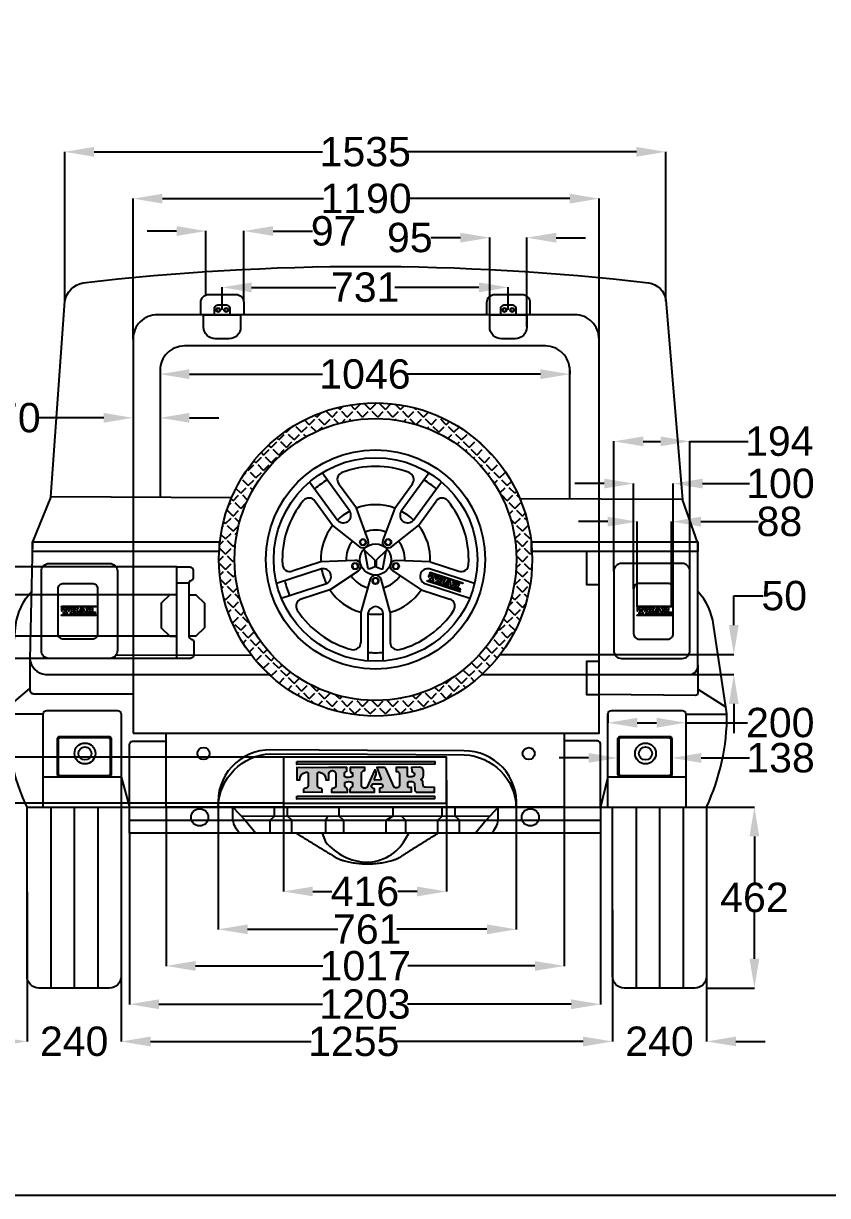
# Model space of a CAD drawing. Header units: millimetres. Extents: x 95227 to 123007, y 41076 to 56298.
# Drawn here: x 96981 to 99035, y 49798 to 52792 of the extents above; entities that cross this region are included whole.
import ezdxf

# ---------------------------------------------------------------- set-up
doc = ezdxf.new("R2010")
doc.units = ezdxf.units.MM
doc.header["$MEASUREMENT"] = 0
doc.layers.add('Dimensions', color=9, linetype='Continuous')
doc.layers.add('Zig Zag', color=7, linetype='ZIGZAG')
doc.styles.get("Standard").update_dxf_attribs({"font": 'arial.ttf'})
doc.linetypes.add('ZIGZAG', pattern='A,0.0001,-0.2,[131,ltypeshp.shx,S=0.2,R=0,X=-0.2,Y=0],-0.4,[131,ltypeshp.shx,S=0.2,R=180,X=0.2,Y=0],-0.2', length=0.8001)
doc.dimstyles.get("Standard").update_dxf_attribs({"dimtxt": 75, "dimasz": 75, "dimexe": 0.18, "dimexo": 0.0625, "dimgap": 0.09, "dimtad": 0, "dimtih": 1, "dimtoh": 1, "dimdec": 0, "dimzin": 0, "dimdsep": 46, "dimtxsty": 'Standard', "dimcen": 0.09, "dimadec": 0, "dimazin": 0, "dimtfac": 1, "dimtdec": 0, "dimtofl": 0, "dimtmove": 0, "dimatfit": 3, "dimfxl": 1, "dimtolj": 1, "dimtzin": 0, "dimarcsym": 0})

# ---------------------------------------------------------------- blocks, each defined once
blk = doc.blocks.new('*U3')
blk.add_circle((0, -3.3), 8)
blk.add_arc((0, -3.3), 14.6, 16.3739, 164.0888)
blk = doc.blocks.new('*U4')
at = {"color": 0, "linetype": 'ByBlock', "lineweight": -2, "transparency": 16777216}
for p, rotation in [((86446.1, 54757.7), 215.9999999999999), ((86506.5, 54757.7), 144), ((86427.5, 54700.3), 287.9999999999999), ((86525.1, 54700.3), 72)]:
    blk.add_blockref('*U3', p, dxfattribs=dict(at, rotation=rotation))
blk.add_blockref('*U3', (86476.3, 54664.8), dxfattribs=at)
blk = doc.blocks.new('*U5')
blk.add_lwpolyline([(8, 0), (4, 6.9), (-4, 6.9), (-8, 0), (-4, -6.9), (4, -6.9)], close=True)
blk = doc.blocks.new('*U6')
at = {"color": 0, "linetype": 'ByBlock', "lineweight": -2, "transparency": 16777216}
for p, rotation in [((86444.2, 54760.4), 215.9999999999999), ((86508.4, 54760.4), 144), ((86424.3, 54699.3), 287.9999999999999), ((86528.2, 54699.3), 71.99999999999996)]:
    blk.add_blockref('*U5', p, dxfattribs=dict(at, rotation=rotation))
blk.add_blockref('*U5', (86476.3, 54661.5), dxfattribs=at)
blk = doc.blocks.new('Thar Text')
h = blk.add_hatch(color=1)
h.dxf.hatch_style = 1
h.paths.add_polyline_path([(46.68, -3.02), (-34.58, 23.38), (-35.12, 21.72), (46.14, -4.68)])
h.paths.add_polyline_path([(-15.38, 11.24, -0.382894), (-13.93, 8.75), (-16.37, 1.39, -0.23712), (-17.94, 0.62), (-19.21, 0.59, 0.31703), (-19.4, 0.45), (-20, -1.34), (-10.7, -4.43), (-10.2, -2.92, 0.242247), (-10.75, -1.13, -0.339913), (-11.02, -0.22), (-10.42, 1.59, -0.265073), (-10.29, 1.71, -0.273396), (-5.9, 0.27, -0.277258), (-5.87, 0.09), (-6.49, -1.55, -0.294154), (-7.44, -2.35, 0.288317), (-8.72, -3.42), (-9.17, -4.93), (5.36, -9.59), (6.01, -7.56, -0.393076), (4.68, -5.39), (4.79, -5.07, -0.353837), (6.04, -4.46), (10.84, -6.03, -0.376101), (11.51, -7.42, -0.347638), (10.18, -8.34), (9, -8.3), (8.27, -10.53), (27.17, -16.57), (28.02, -13.92), (26.41, -13.45, -0.348559), (26.01, -12.76), (26.73, -10.66, -0.381602), (27.72, -9.95), (29.59, -10.56, -0.406679), (30.46, -12.59), (29.46, -15.84, 0.400639), (30.62, -17.92), (40.6, -21.14), (41.56, -18.32), (36.14, -16.46, -0.333412), (35.16, -15.04), (35.74, -13.14, 0.344418), (35.07, -11.15, 0.196792), (37.3, -9.22), (38.37, -6.24, 0.356185), (36.56, -3.56), (31.95, -2.12), (31.34, -4.08, 0.250677), (31.96, -5.47, -0.521072), (31.66, -7.65, -0.179004), (30.24, -7.77), (28.27, -7.07, -0.34931), (27.94, -6.34), (29.58, -1.35), (22.92, 0.83), (22.12, -1.6, -0.435565), (23.41, -3.69), (21.24, -10.48, -0.584703), (17.93, -10.35), (16.66, 1.72, 0.27519), (15.29, 3.19), (11.41, 4.47), (11.67, -3.09, -0.566637), (11.18, -3.56), (7.8, -2.53, -0.426032), (7.78, -1.75), (9.57, 0.44), (10.07, 2.05, 0.26241), (9.73, 3.57), (1.62, -5.35, -0.497213), (-1.18, -3.73), (1.18, 3.73, -0.471858), (3.71, 5.1), (4.25, 6.84), (-4.21, 9.6), (-4.87, 7.57, 0.376102), (-4.03, 5.98), (-4.69, 3.89, -0.251657), (-9.4, 5.36), (-9.07, 6.43, -0.401256), (-7.03, 8.08), (-6.35, 10.29), (-16.92, 13.7), (-26.58, 16.78), (-35.79, 19.83), (-38.07, 12.66), (-36.37, 12.13, -0.37191), (-31.22, 15.3, -0.585078), (-30.35, 13.69), (-32.64, 7.01, -0.316215), (-34.17, 5.99), (-35.53, 6.1, 0.351509), (-35.91, 5.85), (-36.46, 4.13), (-30.96, 2.4), (-25.61, 0.6), (-25.04, 2.31, 0.351509), (-25.19, 2.74), (-26.36, 3.45, -0.316215), (-27, 5.18), (-24.93, 11.93, -0.585078), (-23.28, 12.72, -0.37191), (-20.98, 7.13), (-19.28, 6.56), (-18.1, 10.13, -0.399434)])
h.paths.add_polyline_path([(39.98, -23.46), (-41.28, 2.95), (-41.82, 1.28), (39.44, -25.12)])
at = {"color": 1}
for points in [[(-34.58, 23.38), (46.68, -3.02), (46.14, -4.68), (-35.12, 21.72)], [(-41.28, 2.95), (39.98, -23.46), (39.44, -25.12), (-41.82, 1.28)]]:
    blk.add_lwpolyline(points, close=True, dxfattribs=at)
blk.add_lwpolyline([(-16.92, 13.7), (-26.58, 16.78), (-35.79, 19.83), (-38.07, 12.66), (-36.37, 12.13, -0.37191), (-31.22, 15.3, -0.585078), (-30.35, 13.69), (-32.64, 7.01, -0.316215), (-34.17, 5.99), (-35.53, 6.1, 0.351509), (-35.91, 5.85), (-36.46, 4.13), (-30.96, 2.4), (-25.61, 0.6), (-25.04, 2.31, 0.351509), (-25.19, 2.74), (-26.36, 3.45, -0.316215), (-27, 5.18), (-24.93, 11.93, -0.585078), (-23.28, 12.72, -0.37191), (-20.98, 7.13), (-19.28, 6.56), (-18.1, 10.13, -0.399434), (-15.38, 11.24, -0.382894), (-13.93, 8.75), (-16.37, 1.39, -0.23712), (-17.94, 0.62), (-19.21, 0.59, 0.31703), (-19.4, 0.45), (-20, -1.34), (-10.7, -4.43), (-10.2, -2.92, 0.242247), (-10.75, -1.13, -0.339913), (-11.02, -0.22), (-10.42, 1.59, -0.265073), (-10.29, 1.71, -0.273396), (-5.9, 0.27, -0.277258), (-5.87, 0.09), (-6.49, -1.55, -0.294154), (-7.44, -2.35, 0.288317), (-8.72, -3.42), (-9.17, -4.93), (5.36, -9.59), (6.01, -7.56, -0.393076), (4.68, -5.39), (4.79, -5.07, -0.353837), (6.04, -4.46), (10.84, -6.03, -0.376101), (11.51, -7.42, -0.347638), (10.18, -8.34), (9, -8.3), (8.27, -10.53), (27.17, -16.57), (28.02, -13.92), (26.41, -13.45, -0.348559), (26.01, -12.76), (26.73, -10.66, -0.381602), (27.72, -9.95), (29.59, -10.56, -0.406679), (30.46, -12.59), (29.46, -15.84, 0.400639), (30.62, -17.92), (40.6, -21.14), (41.56, -18.32), (36.14, -16.46, -0.333412), (35.16, -15.04), (35.74, -13.14, 0.344418), (35.07, -11.15, 0.196792), (37.3, -9.22), (38.37, -6.24, 0.356185), (36.56, -3.56), (31.95, -2.12), (31.34, -4.08, 0.250677), (31.96, -5.47, -0.521072), (31.66, -7.65, -0.179004), (30.24, -7.77), (28.27, -7.07, -0.34931), (27.94, -6.34), (29.58, -1.35), (22.92, 0.83), (22.12, -1.6, -0.435565), (23.41, -3.69), (21.24, -10.48, -0.584703), (17.93, -10.35), (16.66, 1.72, 0.27519), (15.29, 3.19), (11.41, 4.47), (11.67, -3.09, -0.58706), (11.16, -3.55), (7.8, -2.53, -0.426032), (7.78, -1.75), (9.57, 0.44), (10.07, 2.05, 0.26241), (9.73, 3.57), (1.62, -5.35, -0.497213), (-1.18, -3.73), (1.18, 3.73, -0.471858), (3.71, 5.1), (4.25, 6.84), (-4.21, 9.6), (-4.87, 7.57, 0.376102), (-4.03, 5.98), (-4.69, 3.89, -0.251657), (-9.4, 5.36), (-9.07, 6.43, -0.401256), (-7.03, 8.08), (-6.35, 10.29), (-16.92, 13.7)], format="xyb", dxfattribs=at)
blk = doc.blocks.new('Wheel')
h = blk.add_hatch()
h.set_pattern_fill('ANGLE', color=256, scale=100, angle=45)
h.set_pattern_definition([(45, (-86476.282, -54716.16), (-19.4454365, 19.4454365), [20, -7.5]), (135, (-86476.282, -54716.16), (-19.4454365, -19.4454365), [20, -7.5])])
h.paths.add_polyline_path([(0, 400), (0, 360, -0.414214), (360, 0), (400, 0, 0.414214)])
h.paths.add_polyline_path([(0, 400, 0.414214), (-400, 0), (-360, 0, -0.414214), (0, 360)])
h.paths.add_polyline_path([(-360, 0), (-400, 0, 0.414214), (0, -400), (0, -360, -0.414214)])
h.paths.add_polyline_path([(400, 0), (360, 0, -0.414214), (0, -360), (0, -400, 0.414214)])
for points in [[(-168.2, 198.3), (-97.1, 100.4, 0.916875), (-65.5, 123.4), (-136.6, 221.2)], [(136.6, 221.2), (65.5, 123.4, 0.916875), (97.1, 100.4), (168.2, 198.3)], [(-240.6, -98.7), (-125.5, -61.3, 0.916875), (-137.6, -24.2), (-252.6, -61.6)], [(252.6, -61.6), (137.6, -24.2, 0.916875), (125.5, -61.3), (240.6, -98.7)], [(19.5, -259.3), (19.5, -138.3, 0.916875), (-19.5, -138.3), (-19.5, -259.3)]]:
    blk.add_lwpolyline(points, format="xyb")
for points in [[(-48.9, 131.2), (-94.2, 193.4)], [(48.9, 131.2), (94.2, 193.4)], [(-109.6, 87.1), (-154.8, 149.3)], [(-18.4, 49.2), (-48.9, 131.2)], [(48.9, 131.2), (18.3, 49.1)], [(109.6, 87.1), (154.8, 149.3)], [(-109.6, 87.1), (-41, 32.6)], [(41.1, 32.7), (109.6, 87.1)], [(-1.9, -2), (-1.8, -18.5), (-14.1, -23.7), (-18.9, -23.7), (-27.1, 22.8), (-1.9, -2)], [(1.9, -2), (1.8, -18.5), (14.1, -23.7), (18.9, -23.7), (27, 22.8), (1.9, -2)], [(-139.9, -6), (-213, -29.8)], [(-52.5, -2.3), (-139.9, -6)], [(-116.7, -77.3), (-43.7, -29)], [(43.8, -29), (116.7, -77.3)], [(139.9, -6), (52.4, -2.3)], [(139.9, -6), (213, -29.8)], [(-14.1, -50.6), (-37.5, -134.9)], [(37.5, -134.9), (14, -50.5)], [(-116.7, -77.3), (-189.9, -101.1)], [(116.7, -77.3), (189.9, -101.1)], [(-37.5, -134.9), (-37.5, -211.8)], [(37.5, -134.9), (37.5, -211.8)]]:
    blk.add_lwpolyline(points)
for radius in [400, 360, 280, 260, 40]:
    blk.add_circle((0, 0), radius)
for centre, radius, start, end in [((-78.9, 204.5), 18.8, 111.1117, 216), ((0, 0), 238, 68.8883, 111.1117), ((78.9, 204.5), 18.8, 324, 68.8883), ((0, 0), 238, 121.3003, 130.6997), ((0, 0), 238, 49.3003, 58.6997), ((0, 0), 238, 140.8883, 183.1117), ((-170.1, 138.3), 18.8, 36, 140.8883), ((170.1, 138.3), 18.8, 39.1117, 144), ((0, 0), 238, 356.8883, 39.1117), ((0, 0), 140, 117.9935, 134.0065), ((0, 0), 140, 69.5368, 110.4632), ((0, 0), 140, 45.9935, 62.0065), ((0, 0), 140, 141.5368, 182.4632), ((0, 0), 75, 69.5368, 110.4632), ((0, 0), 140, 357.5368, 38.4632), ((0, 0), 75, 141.5368, 182.4632), ((0, 0), 75, 357.5368, 38.4632), ((-218.9, -11.9), 18.8, 183.1117, 288), ((0, 0), 140, 189.9935, 206.0065), ((218.9, -11.9), 18.8, 252, 356.8883), ((0, 0), 238, 193.3003, 202.6997), ((0, 0), 75, 213.5368, 254.4632), ((0, 0), 75, 285.5368, 326.4632), ((0, 0), 140, 213.5368, 254.4632), ((0, 0), 140, 285.5368, 326.4632), ((-184.1, -119), 18.8, 108, 212.8883), ((184.1, -119), 18.8, 327.1117, 72), ((0, 0), 238, 212.8883, 255.1117), ((0, 0), 140, 261.9935, 278.0065), ((0, 0), 238, 284.8883, 327.1117), ((-56.3, -211.8), 18.8, 255.1117, 0), ((0, 0), 238, 265.3003, 274.6997), ((56.3, -211.8), 18.8, 180, 284.8883)]:
    blk.add_arc(centre, radius, start, end)
for name in ['*U4', '*U6']:
    blk.add_blockref(name, (-86476.3, -54716.2))
at = {"color": 1, "xscale": 1.026477805229593, "yscale": 1.026477805229593, "zscale": 1.026477805229593}
blk.add_blockref('Thar Text', (174.7, -56.7), dxfattribs=at)
blk = doc.blocks.new('*D26')
at = {"layer": 'Defpoints', "color": 0, "transparency": 16777216}
for p in [(97230.7, 50395.8), (98485.3, 50395.8), (98485.3, 50191.5)]:
    blk.add_point(p, dxfattribs=at)
at = {"layer": 'Dimensions', "color": 0, "lineweight": -2, "transparency": 16777216}
for p, q in [((97230.7, 50395.7), (97230.7, 50191.3)), ((98485.3, 50395.7), (98485.3, 50191.3)), ((97305.7, 50191.5), (97715.7, 50191.5)), ((98410.3, 50191.5), (97933.4, 50191.5))]:
    blk.add_line(p, q, dxfattribs=at)
at = {"layer": 'Dimensions', "color": 0, "transparency": 16777216}
for points in [[(97305.7, 50204), (97305.7, 50179), (97230.7, 50191.5)], [(98410.3, 50204), (98410.3, 50179), (98485.3, 50191.5)]]:
    blk.add_solid(points, dxfattribs=at)
at = {"layer": 'Dimensions', "color": 0, "transparency": 16777216, "insert": (97824.5, 50191.5), "char_height": 75, "attachment_point": 5}
blk.add_mtext('\\A1;1255', dxfattribs=at)
blk = doc.blocks.new('*D27')
at = {"layer": 'Defpoints', "color": 0, "transparency": 16777216}
for p in [(96990.4, 50574.2), (97230.7, 50574.2), (97230.7, 50191.7)]:
    blk.add_point(p, dxfattribs=at)
at = {"layer": 'Dimensions', "color": 0, "lineweight": -2, "transparency": 16777216}
for p, q in [((96990.4, 50574.1), (96990.4, 50191.5)), ((97230.7, 50574.1), (97230.7, 50191.5)), ((96915.4, 50191.7), (96840.4, 50191.7)), ((97305.7, 50191.7), (97380.7, 50191.7))]:
    blk.add_line(p, q, dxfattribs=at)
at = {"layer": 'Dimensions', "color": 0, "transparency": 16777216}
for points in [[(96915.4, 50204.2), (96915.4, 50179.2), (96990.4, 50191.7)], [(97305.7, 50204.2), (97305.7, 50179.2), (97230.7, 50191.7)]]:
    blk.add_solid(points, dxfattribs=at)
at = {"layer": 'Dimensions', "color": 0, "transparency": 16777216, "insert": (97110.6, 50191.7), "char_height": 75, "attachment_point": 5}
blk.add_mtext('\\A1;240', dxfattribs=at)
blk = doc.blocks.new('*D28')
at = {"layer": 'Defpoints', "color": 0, "transparency": 16777216}
for p in [(98485.3, 50528), (98725.5, 50528), (98725.5, 50191.7)]:
    blk.add_point(p, dxfattribs=at)
at = {"layer": 'Dimensions', "color": 0, "lineweight": -2, "transparency": 16777216}
for p, q in [((98485.3, 50528), (98485.3, 50191.5)), ((98725.5, 50528), (98725.5, 50191.5)), ((98410.3, 50191.7), (98335.3, 50191.7)), ((98800.5, 50191.7), (98875.5, 50191.7))]:
    blk.add_line(p, q, dxfattribs=at)
at = {"layer": 'Dimensions', "color": 0, "transparency": 16777216}
for points in [[(98410.3, 50204.2), (98410.3, 50179.2), (98485.3, 50191.7)], [(98800.5, 50204.2), (98800.5, 50179.2), (98725.5, 50191.7)]]:
    blk.add_solid(points, dxfattribs=at)
at = {"layer": 'Dimensions', "color": 0, "transparency": 16777216, "insert": (98605.4, 50191.7), "char_height": 75, "attachment_point": 5}
blk.add_mtext('\\A1;240', dxfattribs=at)
blk = doc.blocks.new('*D49')
at = {"layer": 'Defpoints', "color": 0, "transparency": 16777216}
for p in [(97329.9, 51905.9), (98376.3, 51905.9), (98376.3, 51896.1)]:
    blk.add_point(p, dxfattribs=at)
at = {"layer": 'Dimensions', "color": 0, "lineweight": -2, "transparency": 16777216}
for p, q in [((97329.9, 51905.8), (97329.9, 51895.9)), ((97404.9, 51896.1), (97744.6, 51896.1)), ((98301.3, 51896.1), (97961.6, 51896.1)), ((98376.3, 51905.8), (98376.3, 51895.9))]:
    blk.add_line(p, q, dxfattribs=at)
at = {"layer": 'Dimensions', "color": 0, "transparency": 16777216}
for points in [[(97404.9, 51908.6), (97404.9, 51883.6), (97329.9, 51896.1)], [(98301.3, 51908.6), (98301.3, 51883.6), (98376.3, 51896.1)]]:
    blk.add_solid(points, dxfattribs=at)
at = {"layer": 'Dimensions', "color": 0, "transparency": 16777216, "insert": (97853.1, 51896.1), "char_height": 75, "attachment_point": 5}
blk.add_mtext('\\A1;1046', dxfattribs=at)
blk = doc.blocks.new('*D50')
at = {"layer": 'Defpoints', "color": 0, "transparency": 16777216}
for p in [(97261.1, 51784.6), (97261.1, 51784.6), (97329.9, 51784.6)]:
    blk.add_point(p, dxfattribs=at)
at = {"layer": 'Dimensions', "color": 0, "lineweight": -2, "transparency": 16777216}
for p, q in [((97186.1, 51784.6), (97020.3, 51784.6)), ((97261.1, 51784.6), (97261.1, 51784.7)), ((97329.9, 51784.6), (97329.9, 51784.7)), ((97404.9, 51784.6), (97479.9, 51784.6))]:
    blk.add_line(p, q, dxfattribs=at)
at = {"layer": 'Dimensions', "color": 0, "transparency": 16777216}
for points in [[(97186.1, 51797.1), (97186.1, 51772.1), (97261.1, 51784.6)], [(97404.9, 51797.1), (97404.9, 51772.1), (97329.9, 51784.6)]]:
    blk.add_solid(points, dxfattribs=at)
at = {"layer": 'Dimensions', "color": 0, "transparency": 16777216, "insert": (96966.9, 51784.6), "char_height": 75, "attachment_point": 5}
blk.add_mtext('\\A1;70', dxfattribs=at)
blk = doc.blocks.new('*D51')
at = {"layer": 'Defpoints', "color": 0, "transparency": 16777216}
for p in [(98621.4, 52464), (97086.6, 52083), (98621.4, 52083)]:
    blk.add_point(p, dxfattribs=at)
at = {"layer": 'Dimensions', "color": 0, "lineweight": -2, "transparency": 16777216}
for p, q in [((97086.6, 52083), (97086.6, 52464.1)), ((97161.6, 52464), (97745.2, 52464)), ((98546.4, 52464), (97962.8, 52464)), ((98621.4, 52083), (98621.4, 52464.1))]:
    blk.add_line(p, q, dxfattribs=at)
at = {"layer": 'Dimensions', "color": 0, "transparency": 16777216}
for points in [[(97161.6, 52476.5), (97161.6, 52451.5), (97086.6, 52464)], [(98546.4, 52476.5), (98546.4, 52451.5), (98621.4, 52464)]]:
    blk.add_solid(points, dxfattribs=at)
at = {"layer": 'Dimensions', "color": 0, "transparency": 16777216, "insert": (97854, 52464), "char_height": 75, "attachment_point": 5}
blk.add_mtext('\\A1;1535', dxfattribs=at)
blk = doc.blocks.new('*D52')
at = {"layer": 'Defpoints', "color": 0, "transparency": 16777216}
for p in [(98683, 51724.5), (98488.7, 51392.9), (98683, 51392.9)]:
    blk.add_point(p, dxfattribs=at)
at = {"layer": 'Dimensions', "color": 0, "lineweight": -2, "transparency": 16777216}
for p, q in [((98488.7, 51393), (98488.7, 51724.7)), ((98563.7, 51724.5), (98608, 51724.5)), ((98683, 51393), (98683, 51724.7)), ((98683, 51724.5), (98832.1, 51724.5))]:
    blk.add_line(p, q, dxfattribs=at)
at = {"layer": 'Dimensions', "color": 0, "transparency": 16777216}
for points in [[(98563.7, 51737), (98563.7, 51712), (98488.7, 51724.5)], [(98608, 51737), (98608, 51712), (98683, 51724.5)]]:
    blk.add_solid(points, dxfattribs=at)
at = {"layer": 'Dimensions', "color": 0, "transparency": 16777216, "insert": (98911.3, 51724.5), "char_height": 75, "attachment_point": 5}
blk.add_mtext('\\A1;194', dxfattribs=at)
blk = doc.blocks.new('*D53')
at = {"layer": 'Defpoints', "color": 0, "transparency": 16777216}
for p in [(98640.3, 51616.7), (98539.3, 51347.7), (98640.3, 51347.7)]:
    blk.add_point(p, dxfattribs=at)
at = {"layer": 'Dimensions', "color": 0, "lineweight": -2, "transparency": 16777216}
for p, q in [((98464.3, 51616.7), (98389.3, 51616.7)), ((98539.3, 51347.7), (98539.3, 51616.8)), ((98640.3, 51347.7), (98640.3, 51616.8)), ((98715.3, 51616.7), (98835.1, 51616.7))]:
    blk.add_line(p, q, dxfattribs=at)
at = {"layer": 'Dimensions', "color": 0, "transparency": 16777216}
for points in [[(98464.3, 51629.2), (98464.3, 51604.2), (98539.3, 51616.7)], [(98715.3, 51629.2), (98715.3, 51604.2), (98640.3, 51616.7)]]:
    blk.add_solid(points, dxfattribs=at)
at = {"layer": 'Dimensions', "color": 0, "transparency": 16777216, "insert": (98914.3, 51616.7), "char_height": 75, "attachment_point": 5}
blk.add_mtext('\\A1;100', dxfattribs=at)
blk = doc.blocks.new('*D54')
at = {"layer": 'Defpoints', "color": 0, "transparency": 16777216}
for p in [(97252, 50723.7), (98454.6, 50723.7), (98454.6, 50286.7)]:
    blk.add_point(p, dxfattribs=at)
at = {"layer": 'Dimensions', "color": 0, "lineweight": -2, "transparency": 16777216}
for p, q in [((97252, 50723.6), (97252, 50286.5)), ((98454.6, 50723.6), (98454.6, 50286.5)), ((97327, 50286.7), (97744.8, 50286.7)), ((98379.6, 50286.7), (97961.9, 50286.7))]:
    blk.add_line(p, q, dxfattribs=at)
at = {"layer": 'Dimensions', "color": 0, "transparency": 16777216}
for points in [[(97327, 50299.2), (97327, 50274.2), (97252, 50286.7)], [(98379.6, 50299.2), (98379.6, 50274.2), (98454.6, 50286.7)]]:
    blk.add_solid(points, dxfattribs=at)
at = {"layer": 'Dimensions', "color": 0, "transparency": 16777216, "insert": (97853.3, 50286.7), "char_height": 75, "attachment_point": 5}
blk.add_mtext('\\A1;1203', dxfattribs=at)
blk = doc.blocks.new('*D55')
at = {"layer": 'Defpoints', "color": 0, "transparency": 16777216}
for p in [(97345.6, 50790.4), (98362.3, 50790.4), (98362.3, 50384.6)]:
    blk.add_point(p, dxfattribs=at)
at = {"layer": 'Dimensions', "color": 0, "lineweight": -2, "transparency": 16777216}
for p, q in [((97345.6, 50790.3), (97345.6, 50384.4)), ((98362.3, 50790.3), (98362.3, 50384.4)), ((97420.6, 50384.6), (97745.4, 50384.6)), ((98287.3, 50384.6), (97962.5, 50384.6))]:
    blk.add_line(p, q, dxfattribs=at)
at = {"layer": 'Dimensions', "color": 0, "transparency": 16777216}
for points in [[(97420.6, 50397.1), (97420.6, 50372.1), (97345.6, 50384.6)], [(98287.3, 50397.1), (98287.3, 50372.1), (98362.3, 50384.6)]]:
    blk.add_solid(points, dxfattribs=at)
at = {"layer": 'Dimensions', "color": 0, "transparency": 16777216, "insert": (97854, 50384.6), "char_height": 75, "attachment_point": 5}
blk.add_mtext('\\A1;1017', dxfattribs=at)
blk = doc.blocks.new('*D56')
at = {"layer": 'Defpoints', "color": 0, "transparency": 16777216}
for p in [(97478.6, 50790.4), (98239.6, 50790.4), (98239.6, 50478.1)]:
    blk.add_point(p, dxfattribs=at)
at = {"layer": 'Dimensions', "color": 0, "lineweight": -2, "transparency": 16777216}
for p, q in [((97478.6, 50790.3), (97478.6, 50477.9)), ((98239.6, 50790.3), (98239.6, 50477.9)), ((97553.6, 50478.1), (97783.7, 50478.1)), ((98164.6, 50478.1), (97934.5, 50478.1))]:
    blk.add_line(p, q, dxfattribs=at)
at = {"layer": 'Dimensions', "color": 0, "transparency": 16777216}
for points in [[(97553.6, 50490.6), (97553.6, 50465.6), (97478.6, 50478.1)], [(98164.6, 50490.6), (98164.6, 50465.6), (98239.6, 50478.1)]]:
    blk.add_solid(points, dxfattribs=at)
at = {"layer": 'Dimensions', "color": 0, "transparency": 16777216, "insert": (97859.1, 50478.1), "char_height": 75, "attachment_point": 5}
blk.add_mtext('\\A1;761', dxfattribs=at)
blk = doc.blocks.new('*D57')
at = {"layer": 'Defpoints', "color": 0, "transparency": 16777216}
for p in [(98451.1, 52344.5), (97261.1, 51985.7), (98451.1, 51985.7)]:
    blk.add_point(p, dxfattribs=at)
at = {"layer": 'Dimensions', "color": 0, "lineweight": -2, "transparency": 16777216}
for p, q in [((97261.1, 51985.7), (97261.1, 52344.7)), ((97336.1, 52344.5), (97747.7, 52344.5)), ((98376.1, 52344.5), (97964.5, 52344.5)), ((98451.1, 51985.7), (98451.1, 52344.7))]:
    blk.add_line(p, q, dxfattribs=at)
at = {"layer": 'Dimensions', "color": 0, "transparency": 16777216}
for points in [[(97336.1, 52357), (97336.1, 52332), (97261.1, 52344.5)], [(98376.1, 52357), (98376.1, 52332), (98451.1, 52344.5)]]:
    blk.add_solid(points, dxfattribs=at)
at = {"layer": 'Dimensions', "color": 0, "transparency": 16777216, "insert": (97856.1, 52344.5), "char_height": 75, "attachment_point": 5}
blk.add_mtext('\\A1;1190', dxfattribs=at)
blk = doc.blocks.new('*D58')
at = {"layer": 'Defpoints', "color": 0, "transparency": 16777216}
for p in [(98473.4, 51027.6), (98672.8, 51027.6), (98672.8, 51005.8)]:
    blk.add_point(p, dxfattribs=at)
at = {"layer": 'Dimensions', "color": 0, "lineweight": -2, "transparency": 16777216}
for p, q in [((98473.4, 51027.5), (98473.4, 51005.6)), ((98672.8, 51027.5), (98672.8, 51005.6)), ((98548.4, 51005.8), (98597.8, 51005.8)), ((98672.8, 51005.8), (98830.4, 51005.8))]:
    blk.add_line(p, q, dxfattribs=at)
at = {"layer": 'Dimensions', "color": 0, "transparency": 16777216}
for points in [[(98548.4, 51018.3), (98548.4, 50993.3), (98473.4, 51005.8)], [(98597.8, 51018.3), (98597.8, 50993.3), (98672.8, 51005.8)]]:
    blk.add_solid(points, dxfattribs=at)
at = {"layer": 'Dimensions', "color": 0, "transparency": 16777216, "insert": (98913.8, 51005.8), "char_height": 75, "attachment_point": 5}
blk.add_mtext('\\A1;200', dxfattribs=at)
blk = doc.blocks.new('*D59')
at = {"layer": 'Defpoints', "color": 0, "transparency": 16777216}
for p in [(98499.3, 50919.1), (98636.9, 50919.1), (98636.9, 50915.9)]:
    blk.add_point(p, dxfattribs=at)
at = {"layer": 'Dimensions', "color": 0, "lineweight": -2, "transparency": 16777216}
for p, q in [((98424.3, 50915.9), (98349.3, 50915.9)), ((98499.3, 50919), (98499.3, 50915.7)), ((98636.9, 50919), (98636.9, 50915.7)), ((98711.9, 50915.9), (98835, 50915.9))]:
    blk.add_line(p, q, dxfattribs=at)
at = {"layer": 'Dimensions', "color": 0, "transparency": 16777216}
for points in [[(98424.3, 50928.4), (98424.3, 50903.4), (98499.3, 50915.9)], [(98711.9, 50928.4), (98711.9, 50903.4), (98636.9, 50915.9)]]:
    blk.add_solid(points, dxfattribs=at)
at = {"layer": 'Dimensions', "color": 0, "transparency": 16777216, "insert": (98914.5, 50915.9), "char_height": 75, "attachment_point": 5}
blk.add_mtext('\\A1;138', dxfattribs=at)
blk = doc.blocks.new('*D60')
at = {"layer": 'Defpoints', "color": 0, "transparency": 16777216}
for p in [(97543.7, 52261.7), (97447.1, 52098.4), (97543.7, 52081.7)]:
    blk.add_point(p, dxfattribs=at)
at = {"layer": 'Dimensions', "color": 0, "lineweight": -2, "transparency": 16777216}
for p, q in [((97372.1, 52261.7), (97297.1, 52261.7)), ((97447.1, 52098.5), (97447.1, 52261.9)), ((97543.7, 52081.7), (97543.7, 52261.9)), ((97618.7, 52261.7), (97719.4, 52261.7))]:
    blk.add_line(p, q, dxfattribs=at)
at = {"layer": 'Dimensions', "color": 0, "transparency": 16777216}
for points in [[(97372.1, 52274.2), (97372.1, 52249.2), (97447.1, 52261.7)], [(97618.7, 52274.2), (97618.7, 52249.2), (97543.7, 52261.7)]]:
    blk.add_solid(points, dxfattribs=at)
at = {"layer": 'Dimensions', "color": 0, "transparency": 16777216, "insert": (97773.2, 52261.7), "char_height": 75, "attachment_point": 5}
blk.add_mtext('\\A1;97', dxfattribs=at)
blk = doc.blocks.new('*D61')
at = {"layer": 'Defpoints', "color": 0, "transparency": 16777216}
for p in [(98266.5, 52244.7), (98171.8, 52016.5), (98266.5, 52016.5)]:
    blk.add_point(p, dxfattribs=at)
at = {"layer": 'Dimensions', "color": 0, "lineweight": -2, "transparency": 16777216}
for p, q in [((98096.8, 52244.7), (98021.8, 52244.7)), ((98171.8, 52016.6), (98171.8, 52244.9)), ((98266.5, 52016.6), (98266.5, 52244.9)), ((98341.5, 52244.7), (98416.5, 52244.7))]:
    blk.add_line(p, q, dxfattribs=at)
at = {"layer": 'Dimensions', "color": 0, "transparency": 16777216}
for points in [[(98096.8, 52257.2), (98096.8, 52232.2), (98171.8, 52244.7)], [(98341.5, 52257.2), (98341.5, 52232.2), (98266.5, 52244.7)]]:
    blk.add_solid(points, dxfattribs=at)
at = {"layer": 'Dimensions', "color": 0, "transparency": 16777216, "insert": (97967.7, 52244.7), "char_height": 75, "attachment_point": 5}
blk.add_mtext('\\A1;95', dxfattribs=at)
blk = doc.blocks.new('*D62')
at = {"layer": 'Defpoints', "color": 0, "transparency": 16777216}
for p in [(98219.3, 52117.9), (97488.6, 52060.1), (98219.3, 52060.1)]:
    blk.add_point(p, dxfattribs=at)
at = {"layer": 'Dimensions', "color": 0, "lineweight": -2, "transparency": 16777216}
for p, q in [((97488.6, 52060.1), (97488.6, 52118.1)), ((97563.6, 52117.9), (97778.5, 52117.9)), ((98144.3, 52117.9), (97929.3, 52117.9)), ((98219.3, 52060.1), (98219.3, 52118.1))]:
    blk.add_line(p, q, dxfattribs=at)
at = {"layer": 'Dimensions', "color": 0, "transparency": 16777216}
for points in [[(97563.6, 52130.4), (97563.6, 52105.4), (97488.6, 52117.9)], [(98144.3, 52130.4), (98144.3, 52105.4), (98219.3, 52117.9)]]:
    blk.add_solid(points, dxfattribs=at)
at = {"layer": 'Dimensions', "color": 0, "transparency": 16777216, "insert": (97853.9, 52117.9), "char_height": 75, "attachment_point": 5}
blk.add_mtext('\\A1;731', dxfattribs=at)
blk = doc.blocks.new('*D63')
at = {"layer": 'Defpoints', "color": 0, "transparency": 16777216}
for p in [(97373, 51404.3), (96703.4, 51169.9), (97373, 51169.9)]:
    blk.add_point(p, dxfattribs=at)
at = {"layer": 'Dimensions', "color": 0, "lineweight": -2, "transparency": 16777216}
for p, q in [((97372.9, 51404.3), (96703.2, 51404.3)), ((96703.4, 51329.3), (96703.4, 51325.5)), ((96703.4, 51244.9), (96703.4, 51248.7)), ((97372.9, 51169.9), (96703.2, 51169.9))]:
    blk.add_line(p, q, dxfattribs=at)
at = {"layer": 'Dimensions', "color": 0, "transparency": 16777216}
for points in [[(96690.9, 51329.3), (96715.9, 51329.3), (96703.4, 51404.3)], [(96690.9, 51244.9), (96715.9, 51244.9), (96703.4, 51169.9)]]:
    blk.add_solid(points, dxfattribs=at)
at = {"layer": 'Dimensions', "color": 0, "transparency": 16777216, "insert": (96703.4, 51287.1), "char_height": 75, "attachment_point": 5}
blk.add_mtext('\\A1;234', dxfattribs=at)
blk = doc.blocks.new('*D64')
at = {"layer": 'Defpoints', "color": 0, "transparency": 16777216}
for p in [(97373, 51332.5), (96870.1, 51226.6), (97373, 51226.6)]:
    blk.add_point(p, dxfattribs=at)
at = {"layer": 'Dimensions', "color": 0, "lineweight": -2, "transparency": 16777216}
for p, q in [((96870.1, 51407.5), (96870.1, 51482.5)), ((97372.9, 51332.5), (96869.9, 51332.5)), ((97372.9, 51226.6), (96869.9, 51226.6)), ((96870.1, 51151.6), (96870.1, 51076.6))]:
    blk.add_line(p, q, dxfattribs=at)
at = {"layer": 'Dimensions', "color": 0, "transparency": 16777216}
for points in [[(96857.6, 51407.5), (96882.6, 51407.5), (96870.1, 51332.5)], [(96857.6, 51151.6), (96882.6, 51151.6), (96870.1, 51226.6)]]:
    blk.add_solid(points, dxfattribs=at)
at = {"layer": 'Dimensions', "color": 0, "transparency": 16777216, "insert": (96870.1, 51279.6), "char_height": 75, "attachment_point": 5}
blk.add_mtext('\\A1;106', dxfattribs=at)
blk = doc.blocks.new('*D65')
at = {"layer": 'Defpoints', "color": 0, "transparency": 16777216}
for p in [(97644.9, 50859.2), (98061.2, 50859.2), (98061.2, 50574.8)]:
    blk.add_point(p, dxfattribs=at)
at = {"layer": 'Dimensions', "color": 0, "lineweight": -2, "transparency": 16777216}
for p, q in [((97644.9, 50859.2), (97644.9, 50574.7)), ((98061.2, 50859.2), (98061.2, 50574.7)), ((97719.9, 50574.8), (97768.6, 50574.8)), ((97986.2, 50574.8), (97937.5, 50574.8))]:
    blk.add_line(p, q, dxfattribs=at)
at = {"layer": 'Dimensions', "color": 0, "transparency": 16777216}
for points in [[(97719.9, 50587.3), (97719.9, 50562.3), (97644.9, 50574.8)], [(97986.2, 50587.3), (97986.2, 50562.3), (98061.2, 50574.8)]]:
    blk.add_solid(points, dxfattribs=at)
at = {"layer": 'Dimensions', "color": 0, "transparency": 16777216, "insert": (97853.1, 50574.8), "char_height": 75, "attachment_point": 5}
blk.add_mtext('\\A1;416', dxfattribs=at)
blk = doc.blocks.new('*D66')
at = {"layer": 'Defpoints', "color": 0, "transparency": 16777216}
for p in [(96703.1, 50918.2), (97644.9, 50918.2), (97644.9, 50800.2)]:
    blk.add_point(p, dxfattribs=at)
at = {"layer": 'Dimensions', "color": 0, "lineweight": -2, "transparency": 16777216}
for p, q in [((96703.1, 50993.2), (96703.1, 51068.2)), ((97644.9, 50918.2), (96703, 50918.2)), ((97644.9, 50800.2), (96703, 50800.2)), ((96703.1, 50725.2), (96703.1, 50650.2))]:
    blk.add_line(p, q, dxfattribs=at)
at = {"layer": 'Dimensions', "color": 0, "transparency": 16777216}
for points in [[(96690.6, 50993.2), (96715.6, 50993.2), (96703.1, 50918.2)], [(96690.6, 50725.2), (96715.6, 50725.2), (96703.1, 50800.2)]]:
    blk.add_solid(points, dxfattribs=at)
at = {"layer": 'Dimensions', "color": 0, "transparency": 16777216, "insert": (96703.1, 50859.2), "char_height": 75, "attachment_point": 5}
blk.add_mtext('\\A1;118', dxfattribs=at)
blk = doc.blocks.new('*D67')
at = {"layer": 'Defpoints', "color": 0, "transparency": 16777216}
for p in [(98344.6, 51180.1), (98344.6, 51128.9), (98795.1, 51128.9)]:
    blk.add_point(p, dxfattribs=at)
at = {"layer": 'Dimensions', "color": 0, "lineweight": -2, "transparency": 16777216}
for p, q in [((98795.1, 51255.1), (98795.1, 51330.1)), ((98795.1, 51330.1), (98870.1, 51330.1)), ((98344.7, 51180.1), (98795.3, 51180.1)), ((98344.7, 51128.9), (98795.3, 51128.9)), ((98795.1, 51053.9), (98795.1, 50978.9))]:
    blk.add_line(p, q, dxfattribs=at)
at = {"layer": 'Dimensions', "color": 0, "transparency": 16777216}
for points in [[(98782.6, 51255.1), (98807.6, 51255.1), (98795.1, 51180.1)], [(98782.6, 51053.9), (98807.6, 51053.9), (98795.1, 51128.9)]]:
    blk.add_solid(points, dxfattribs=at)
at = {"layer": 'Dimensions', "color": 0, "transparency": 16777216, "insert": (98923.8, 51330.1), "char_height": 75, "attachment_point": 5}
blk.add_mtext('\\A1;50', dxfattribs=at)
blk = doc.blocks.new('*D68')
at = {"layer": 'Defpoints', "color": 0, "transparency": 16777216}
for p in [(98636, 51519.5), (98548.3, 51303.6), (98636, 51303.6)]:
    blk.add_point(p, dxfattribs=at)
at = {"layer": 'Dimensions', "color": 0, "lineweight": -2, "transparency": 16777216}
for p, q in [((98473.3, 51519.5), (98398.3, 51519.5)), ((98548.3, 51303.7), (98548.3, 51519.6)), ((98636, 51303.7), (98636, 51519.6)), ((98711, 51519.5), (98857.5, 51519.5))]:
    blk.add_line(p, q, dxfattribs=at)
at = {"layer": 'Dimensions', "color": 0, "transparency": 16777216}
for points in [[(98473.3, 51532), (98473.3, 51507), (98548.3, 51519.5)], [(98711, 51532), (98711, 51507), (98636, 51519.5)]]:
    blk.add_solid(points, dxfattribs=at)
at = {"layer": 'Dimensions', "color": 0, "transparency": 16777216, "insert": (98911.5, 51519.5), "char_height": 75, "attachment_point": 5}
blk.add_mtext('\\A1;88', dxfattribs=at)
blk = doc.blocks.new('*D96')
at = {"layer": 'Defpoints', "color": 0, "transparency": 16777216}
for p in [(98725.5, 50790.4), (98725.5, 50328), (98847.7, 50328)]:
    blk.add_point(p, dxfattribs=at)
at = {"layer": 'Dimensions', "color": 0, "lineweight": -2, "transparency": 16777216}
for p, q in [((98725.6, 50790.4), (98847.9, 50790.4)), ((98847.7, 50715.4), (98847.7, 50597.6)), ((98847.7, 50403), (98847.7, 50520.8)), ((98725.6, 50328), (98847.9, 50328))]:
    blk.add_line(p, q, dxfattribs=at)
at = {"layer": 'Dimensions', "color": 0, "transparency": 16777216}
for points in [[(98835.2, 50715.4), (98860.2, 50715.4), (98847.7, 50790.4)], [(98835.2, 50403), (98860.2, 50403), (98847.7, 50328)]]:
    blk.add_solid(points, dxfattribs=at)
at = {"layer": 'Dimensions', "color": 0, "transparency": 16777216, "insert": (98847.7, 50559.2), "char_height": 75, "attachment_point": 5}
blk.add_mtext('\\A1;462', dxfattribs=at)

msp = doc.modelspace()

# ---------------------------------------------------------------- linework, layer by layer
for points in [[(97051.1, 51582.4), (97086.6, 52083, -0.301059), (97133.2, 52129.6, -0.057969), (98577, 52129.6, -0.342379), (98621.2, 52085.4), (98664.4, 51576), (98249, 51577.7)], [(98376.3, 51577.2), (98376.3, 51905.9, 0.414214), (98314, 51968.2), (97392.2, 51968.2, 0.414214), (97329.9, 51905.9), (97329.9, 51581.3)], [(97051.1, 51582.4), (97004.5, 51468.1), (96997.6, 51168.3, 0.34285), (97037, 51128.9), (97608.8, 51128.9)], [(98151.7, 51128.9), (98679.7, 51128.9, 0.470857), (98703.4, 51152.5), (98703.4, 51437.7), (98703.4, 51464.5), (98664.4, 51576)], [(96938.2, 51027), (96961.9, 51255.5, -0.161827), (97001.6, 51340.7)], [(98777.7, 51028.3), (98743, 51255.5, 0.161827), (98703.4, 51340.7)], [(96997.6, 51168.3), (96997.6, 51089.6, 0.414214), (97007.3, 51080), (97261.1, 51080)], [(98703.4, 51152.5), (98703.2, 51081.4, -0.416383), (98697.3, 51075.7), (98451.1, 51078.2)], [(96990.4, 50790.4, -0.109633), (96938.2, 51028.3)], [(97031.3, 50790.4), (97031.3, 51027.6, -0.414214), (97040.7, 51037), (97221.3, 51037, -0.414214), (97230.7, 51027.6), (97230.7, 50790.4)], [(98473.4, 50790.4), (98473.4, 51027.6, -0.414214), (98482.8, 51037), (98663.4, 51037, -0.414214), (98672.8, 51027.6), (98672.8, 50790.4)], [(98725.5, 50790.4, 0.109633), (98777.7, 51028.3)], [(97230.7, 50867.4), (97252, 50790.4), (97252, 50950.5, -0.414214), (97259.8, 50958.3), (97345.6, 50958.3)], [(98473.4, 50867.4), (98454.6, 50790.4), (98454.6, 50951.8, 0.414214), (98446.8, 50959.6), (98362.3, 50959.6)], [(98239.6, 50790.4, 0.442146), (98106.7, 50933.9), (97859.9, 50935.1), (97613.1, 50936.4, 0.448435), (97478.6, 50790.4)], [(97478.6, 50790.4, -0.396844), (97613.2, 50926.4), (97859.9, 50925.1), (98106.5, 50923.9, -0.388645), (98239.6, 50790.4)], [(97533.8, 50723.7, -0.163454), (97516.2, 50757), (97516.2, 50790.4), (97547.5, 50757), (97574.6, 50723.7)], [(98176.1, 50723.7, 0.163454), (98193.6, 50757), (98193.6, 50790.4), (98162.4, 50757), (98135.3, 50723.7)], [(97743.9, 50723.7), (97752.5, 50701.5, 0.211851), (97858.4, 50649.4, 0.265946), (97955.8, 50707.5), (97965.6, 50723.7)]]:
    msp.add_lwpolyline(points, format="xyb")
for points in [[(97454.1, 52099.6), (97523.8, 52099.6, -0.414214), (97543.8, 52079.6), (97543.8, 52048), (97434.1, 52048), (97434.1, 52079.6, -0.414214)], [(98184.8, 52099.6), (98254.5, 52099.6, -0.414214), (98274.5, 52079.6), (98274.5, 52048), (98164.8, 52048), (98164.8, 52079.6, -0.414214)], [(97479.1, 52073.1), (97498, 52073.1, -0.414214), (97508, 52063.1), (97508, 52048), (97469.1, 52048), (97469.1, 52063.1, -0.414214)], [(98209.8, 52073.1), (98228.7, 52073.1, -0.414214), (98238.7, 52063.1), (98238.7, 52048), (98199.8, 52048), (98199.8, 52063.1, -0.414214)], [(97261.1, 50979.1), (98451.1, 50979.1), (98451.1, 51985.7, 0.414214), (98388.8, 52048), (97323.4, 52048, 0.414214), (97261.1, 51985.7)], [(97441.1, 52048), (97535.8, 52048), (97535.8, 52016.5, -0.414214), (97505.8, 51986.5), (97471.1, 51986.5, -0.414214), (97441.1, 52016.5)], [(98171.8, 52048), (98266.5, 52048), (98266.5, 52016.5, -0.414214), (98236.5, 51986.5), (98201.8, 51986.5, -0.414214), (98171.8, 52016.5)], [(97046.5, 51412.7), (97201.3, 51412.7, -0.414214), (97221.1, 51392.9), (97221.1, 51189.9, -0.414214), (97201.3, 51170.1), (97046.5, 51170.1, -0.414214), (97026.8, 51189.9), (97026.8, 51392.9, -0.414214)], [(98663.2, 51412.7), (98508.4, 51412.7, 0.414214), (98488.7, 51392.9), (98488.7, 51189.9, 0.414214), (98508.4, 51170.1), (98663.2, 51170.1, 0.414214), (98683, 51189.9), (98683, 51392.9, 0.414214)], [(97410.5, 51218.7, -0.374689), (97415.8, 51212.6), (97415.8, 51179.6, -0.414214), (97406.1, 51169.9), (97403.2, 51169.9), (97373, 51169.9), (97373, 51404.3), (97403.2, 51404.3), (97405.1, 51404.3, -0.414214), (97414.7, 51394.7), (97414.7, 51377, -0.414214), (97405.1, 51367.3), (97403.2, 51362.5), (97403.2, 51228.1, 0.342023)], [(97083.5, 51361.7), (97156.5, 51361.7, -0.414214), (97170.5, 51347.7), (97170.5, 51233.3, -0.414214), (97156.5, 51219.3), (97083.5, 51219.3, -0.414214), (97069.5, 51233.3), (97069.5, 51347.7, -0.414214)], [(98626.3, 51361.7), (98553.3, 51361.7, 0.414214), (98539.3, 51347.7), (98539.3, 51233.3, 0.414214), (98553.3, 51219.3), (98626.3, 51219.3, 0.414214), (98640.3, 51233.3), (98640.3, 51347.7, 0.414214)], [(97075.2, 50970.8), (97198.2, 50970.8, -0.414214), (97205.5, 50963.5), (97205.5, 50874.7, -0.414214), (97198.2, 50867.4), (97075.2, 50867.4, -0.414214), (97067.9, 50874.7), (97067.9, 50963.5, -0.414214)], [(97075.2, 50967.8), (97198.2, 50967.8, -0.414214), (97202.5, 50963.5), (97202.5, 50874.7, -0.414214), (97198.2, 50870.4), (97075.2, 50870.4, -0.414214), (97070.9, 50874.7), (97070.9, 50963.5, -0.414214)], [(98506.6, 50970.8), (98629.6, 50970.8, -0.414214), (98636.9, 50963.5), (98636.9, 50874.7, -0.414214), (98629.6, 50867.4), (98506.6, 50867.4, -0.414214), (98499.3, 50874.7), (98499.3, 50963.5, -0.414214)], [(98506.6, 50967.8), (98629.6, 50967.8, -0.414214), (98633.9, 50963.5), (98633.9, 50874.7, -0.414214), (98629.6, 50870.4), (98506.6, 50870.4, -0.414214), (98502.3, 50874.7), (98502.3, 50963.5, -0.414214)], [(96990.4, 50790.4), (97230.7, 50790.4), (97230.7, 50358, -0.414214), (97200.7, 50328), (97020.4, 50328, -0.414214), (96990.4, 50358)], [(98485.3, 50790.4), (98725.5, 50790.4), (98725.5, 50358, -0.414214), (98695.5, 50328), (98515.3, 50328, -0.414214), (98485.3, 50358)]]:
    msp.add_lwpolyline(points, format="xyb", close=True)
for points in [[(97478.6, 52055.1), (97482.9, 52057.6), (97482.9, 52062.6), (97478.6, 52065.1), (97474.2, 52062.6), (97474.2, 52057.6)], [(97498.6, 52055.1), (97502.9, 52057.6), (97502.9, 52062.6), (97498.6, 52065.1), (97494.2, 52062.6), (97494.2, 52057.6)], [(98209.3, 52055.1), (98213.6, 52057.6), (98213.6, 52062.6), (98209.3, 52065.1), (98204.9, 52062.6), (98204.9, 52057.6)], [(98229.3, 52055.1), (98233.6, 52057.6), (98233.6, 52062.6), (98229.3, 52065.1), (98224.9, 52062.6), (98224.9, 52057.6)], [(97004.5, 51468.1), (97480.8, 51468.1), (97480.8, 51443.4), (97004.5, 51443.4)], [(98278.9, 51467.8), (98703.4, 51468.1), (98703.4, 51443.4), (98278.9, 51443.1)], [(98451.1, 51443.2), (98418.9, 51443.2), (98418.9, 51358.8), (98451.1, 51358.8)], [(98451.1, 51162.6), (98418.9, 51162.6), (98418.9, 51078.2), (98451.1, 51078.2)], [(97345.6, 50979.1), (98362.3, 50979.1), (98362.3, 50790.4), (97345.6, 50790.4)], [(97644.9, 50800.2), (98061.2, 50800.2), (98061.2, 50918.2), (97644.9, 50918.2)], [(97252, 50790.4), (98454.6, 50790.4), (98454.6, 50723.7), (97252, 50723.7)]]:
    msp.add_lwpolyline(points, close=True)
for points in [[(97512.7, 51580.5), (97051.1, 51582.4)], [(97403.2, 51362.5), (97373, 51362.5)], [(97373, 51332.5), (97354.6, 51332.5), (97333.1, 51311), (97333.1, 51248.2), (97354.6, 51226.6), (97373, 51226.6)], [(97403.2, 51332.5), (97421.6, 51332.5), (97443.2, 51311), (97443.2, 51248.2), (97421.6, 51226.6), (97403.2, 51226.6)], [(97217.6, 51178.6), (97563, 51179)], [(98198.1, 51179.9), (98491.2, 51180.2)], [(96940.1, 51044.5), (96997.6, 51093.2)], [(98703.2, 51091.2), (98775.2, 51045.2)], [(97031.3, 51027.6), (96938.2, 51027.6)], [(98672.8, 51027.6), (98777.7, 51027.6)], [(97031.3, 50867.4), (97230.7, 50867.4)], [(98473.4, 50867.4), (98672.8, 50867.4)], [(96990.4, 50790.4), (98725.5, 50790.4)], [(97611.5, 50723.7), (97611.5, 50757), (97622.6, 50767.4), (97622.6, 50790.4)], [(97666.1, 50723.7), (97666.1, 50757), (97655.1, 50767.4), (97655.1, 50790.4)], [(97786.5, 50790.4), (97786.5, 50767.8), (97798, 50757), (97798, 50723.7)], [(97907.3, 50723.7), (97907.3, 50757), (97925.4, 50767.6), (97925.4, 50790.4)], [(98039.7, 50723.7), (98039.7, 50757), (98050.7, 50767.4), (98050.7, 50790.4)], [(98094.3, 50723.7), (98094.3, 50757), (98083.2, 50767.4), (98083.2, 50790.4)], [(97252, 50757), (98454.6, 50757)], [(97537, 50768.2), (98171.9, 50767.2)], [(97753.2, 50723.7), (97753.2, 50757), (97759.1, 50767.9)], [(97945.5, 50767.6), (97956.7, 50757), (97956.7, 50723.7)]]:
    msp.add_lwpolyline(points)
for centre, radius in [((97478.6, 52060.1), 5), ((97498.6, 52060.1), 5), ((98209.3, 52060.1), 5), ((98229.3, 52060.1), 5), ((97138.2, 50927.3), 26.7), ((97138.2, 50927.3), 16.7), ((97440.8, 50927.2), 15.4), ((98271.3, 50927), 15.4), ((98569.6, 50927.3), 26.7), ((98569.6, 50927.3), 16.7), ((97431, 50764.1), 22), ((98275.6, 50764.1), 22)]:
    msp.add_circle(centre, radius)
msp.add_ellipse((97858.6, 50684.5), major_axis=(-99.4, 0.5), ratio=0.393626, start_param=4.712389, end_param=4.738849)
msp.add_rational_spline([(97679.6, 50722.7), (97724.8, 50694.9), (97770, 50667.2), (97798.5, 50645.1), (97861, 50645.4), (97923.6, 50645.7), (97949.9, 50667.5), (97994.5, 50695.9), (98039.7, 50723.7)], [1, 1, 1, 0.846259348436, 1, 0.846259348436, 1, 1, 1], degree=2, knots=[0, 0, 0, 1, 1, 2.123744, 2.123744, 3.247487, 3.247487, 4.247487, 4.247487, 4.247487])
at = {"layer": 'Dimensions', "color": 0}
msp.add_lwpolyline([(95227.1, 52853.1), (100192.8, 52853.1), (100192.8, 49798.1), (95227.1, 49798.1)], close=True, dxfattribs=at)
at = {"layer": 'Zig Zag', "ltscale": 3}
for points in [[(97050.7, 50790.4), (97050.7, 50328)], [(97110.7, 50790.4), (97110.7, 50328)], [(97170.7, 50790.4), (97170.7, 50328)], [(98545.5, 50790.4), (98545.5, 50328)], [(98605.5, 50790.4), (98605.5, 50328)], [(98665.5, 50790.4), (98665.5, 50328)]]:
    msp.add_lwpolyline(points, dxfattribs=at)

# ---------------------------------------------------------------- block references
at = {"color": 0}
msp.add_blockref('Wheel', (97880.2, 51422.7), dxfattribs=at)
for p, xscale, yscale, zscale, rotation in [((97119.1, 51291.7), 1.026477805229593, 1.026477805229593, 1.026477805229593, 17.97315175210958), ((98589.5, 51291.7), 1.026477805229593, 1.026477805229593, 1.026477805229593, 17.97315175210958), ((97844.6, 50859.2), 4.119337119193678, 4.119337119193678, 4.119337119193678, 18.08209921853036)]:
    msp.add_blockref('Thar Text', p, dxfattribs=dict(xscale=xscale, yscale=yscale, zscale=zscale, rotation=rotation))

# ---------------------------------------------------------------- dimensions: what is measured, and where the dimension line sits
at = {"layer": 'Dimensions', "color": 8}
for base, p1, p2, angle, picture, middle in [((98621.4, 52464), (97086.6, 52083), (98621.4, 52083), 0, '*D51', (97854, 52464)), ((98266.5, 52244.7), (98171.8, 52016.5), (98266.5, 52016.5), 0, '*D61', (97967.7, 52244.7)), ((98683, 51724.5), (98488.7, 51392.9), (98683, 51392.9), 0, '*D52', (98911.3, 51724.5)), ((98636, 51519.5), (98548.3, 51303.6), (98636, 51303.6), 0, '*D68', (98911.5, 51519.5)), ((96703.4, 51169.9), (97373, 51404.3), (97373, 51169.9), 270, '*D63', (96703.4, 51287.1)), ((98636.9, 50915.9), (98499.3, 50919.1), (98636.9, 50919.1), 0, '*D59', (98914.5, 50915.9)), ((98362.3, 50384.6), (97345.6, 50790.4), (98362.3, 50790.4), 0, '*D55', (97854, 50384.6)), ((98239.6, 50478.1), (97478.6, 50790.4), (98239.6, 50790.4), 0, '*D56', (97859.1, 50478.1)), ((98454.6, 50286.7), (97252, 50723.7), (98454.6, 50723.7), 0, '*D54', (97853.3, 50286.7)), ((98485.3, 50191.5), (97230.7, 50395.8), (98485.3, 50395.8), 0, '*D26', (97824.5, 50191.5))]:
    dim = msp.add_linear_dim(base=base, p1=p1, p2=p2, angle=angle, dimstyle='Standard', dxfattribs=at)
    dim.commit()
    dim.dimension.update_dxf_attribs({"geometry": picture, "text_midpoint": middle, "dimtype": 161})
for p1, p2, distance, picture, middle in [((97261.1, 51985.7), (98451.1, 51985.7), 358.9, '*D57', (97856.1, 52344.5)), ((97488.6, 52060.1), (98219.3, 52060.1), 57.8, '*D62', (97853.9, 52117.9)), ((97329.9, 51905.9), (98376.3, 51905.9), -9.8, '*D49', (97853.1, 51896.1)), ((97373, 51332.5), (97373, 51226.6), -502.9, '*D64', (96870.1, 51279.6)), ((97644.9, 50800.2), (97644.9, 50918.2), 941.8, '*D66', (96703.1, 50859.2)), ((97644.9, 50859.2), (98061.2, 50859.2), -284.4, '*D65', (97853.1, 50574.8)), ((98725.5, 50790.4), (98725.5, 50328), 122.2, '*D96', (98847.7, 50559.2)), ((96990.4, 50574.2), (97230.7, 50574.2), -382.5, '*D27', (97110.6, 50191.7)), ((98485.3, 50528), (98725.5, 50528), -336.3, '*D28', (98605.4, 50191.7))]:
    dim = msp.add_aligned_dim(p1=p1, p2=p2, distance=distance, dimstyle='Standard', dxfattribs=at)
    dim.commit()
    dim.dimension.update_dxf_attribs({"geometry": picture, "text_midpoint": middle})
dim = msp.add_linear_dim(base=(97543.7, 52261.7), p1=(97447.1, 52098.4), p2=(97543.7, 52081.7), dimstyle='Standard', dxfattribs=at)
dim.commit()
dim.dimension.update_dxf_attribs({"geometry": '*D60', "text_midpoint": (97773.2, 52261.7), "dimtype": 160})
for base, p1, p2, angle, text, picture, middle in [((97261.1, 51784.6), (97329.9, 51784.6), (97261.1, 51784.6), 180, '70', '*D50', (96966.9, 51784.6)), ((98640.3, 51616.7), (98539.3, 51347.7), (98640.3, 51347.7), 0, '100', '*D53', (98914.3, 51616.7)), ((98795.1, 51128.9), (98344.6, 51180.1), (98344.6, 51128.9), 270, '50', '*D67', (98923.8, 51330.1)), ((98672.8, 51005.8), (98473.4, 51027.6), (98672.8, 51027.6), 0, '200', '*D58', (98913.8, 51005.8))]:
    dim = msp.add_linear_dim(base=base, p1=p1, p2=p2, angle=angle, text=text, dimstyle='Standard', dxfattribs=at)
    dim.commit()
    dim.dimension.update_dxf_attribs({"geometry": picture, "text_midpoint": middle, "dimtype": 161})

doc.saveas('drawing.dxf')
